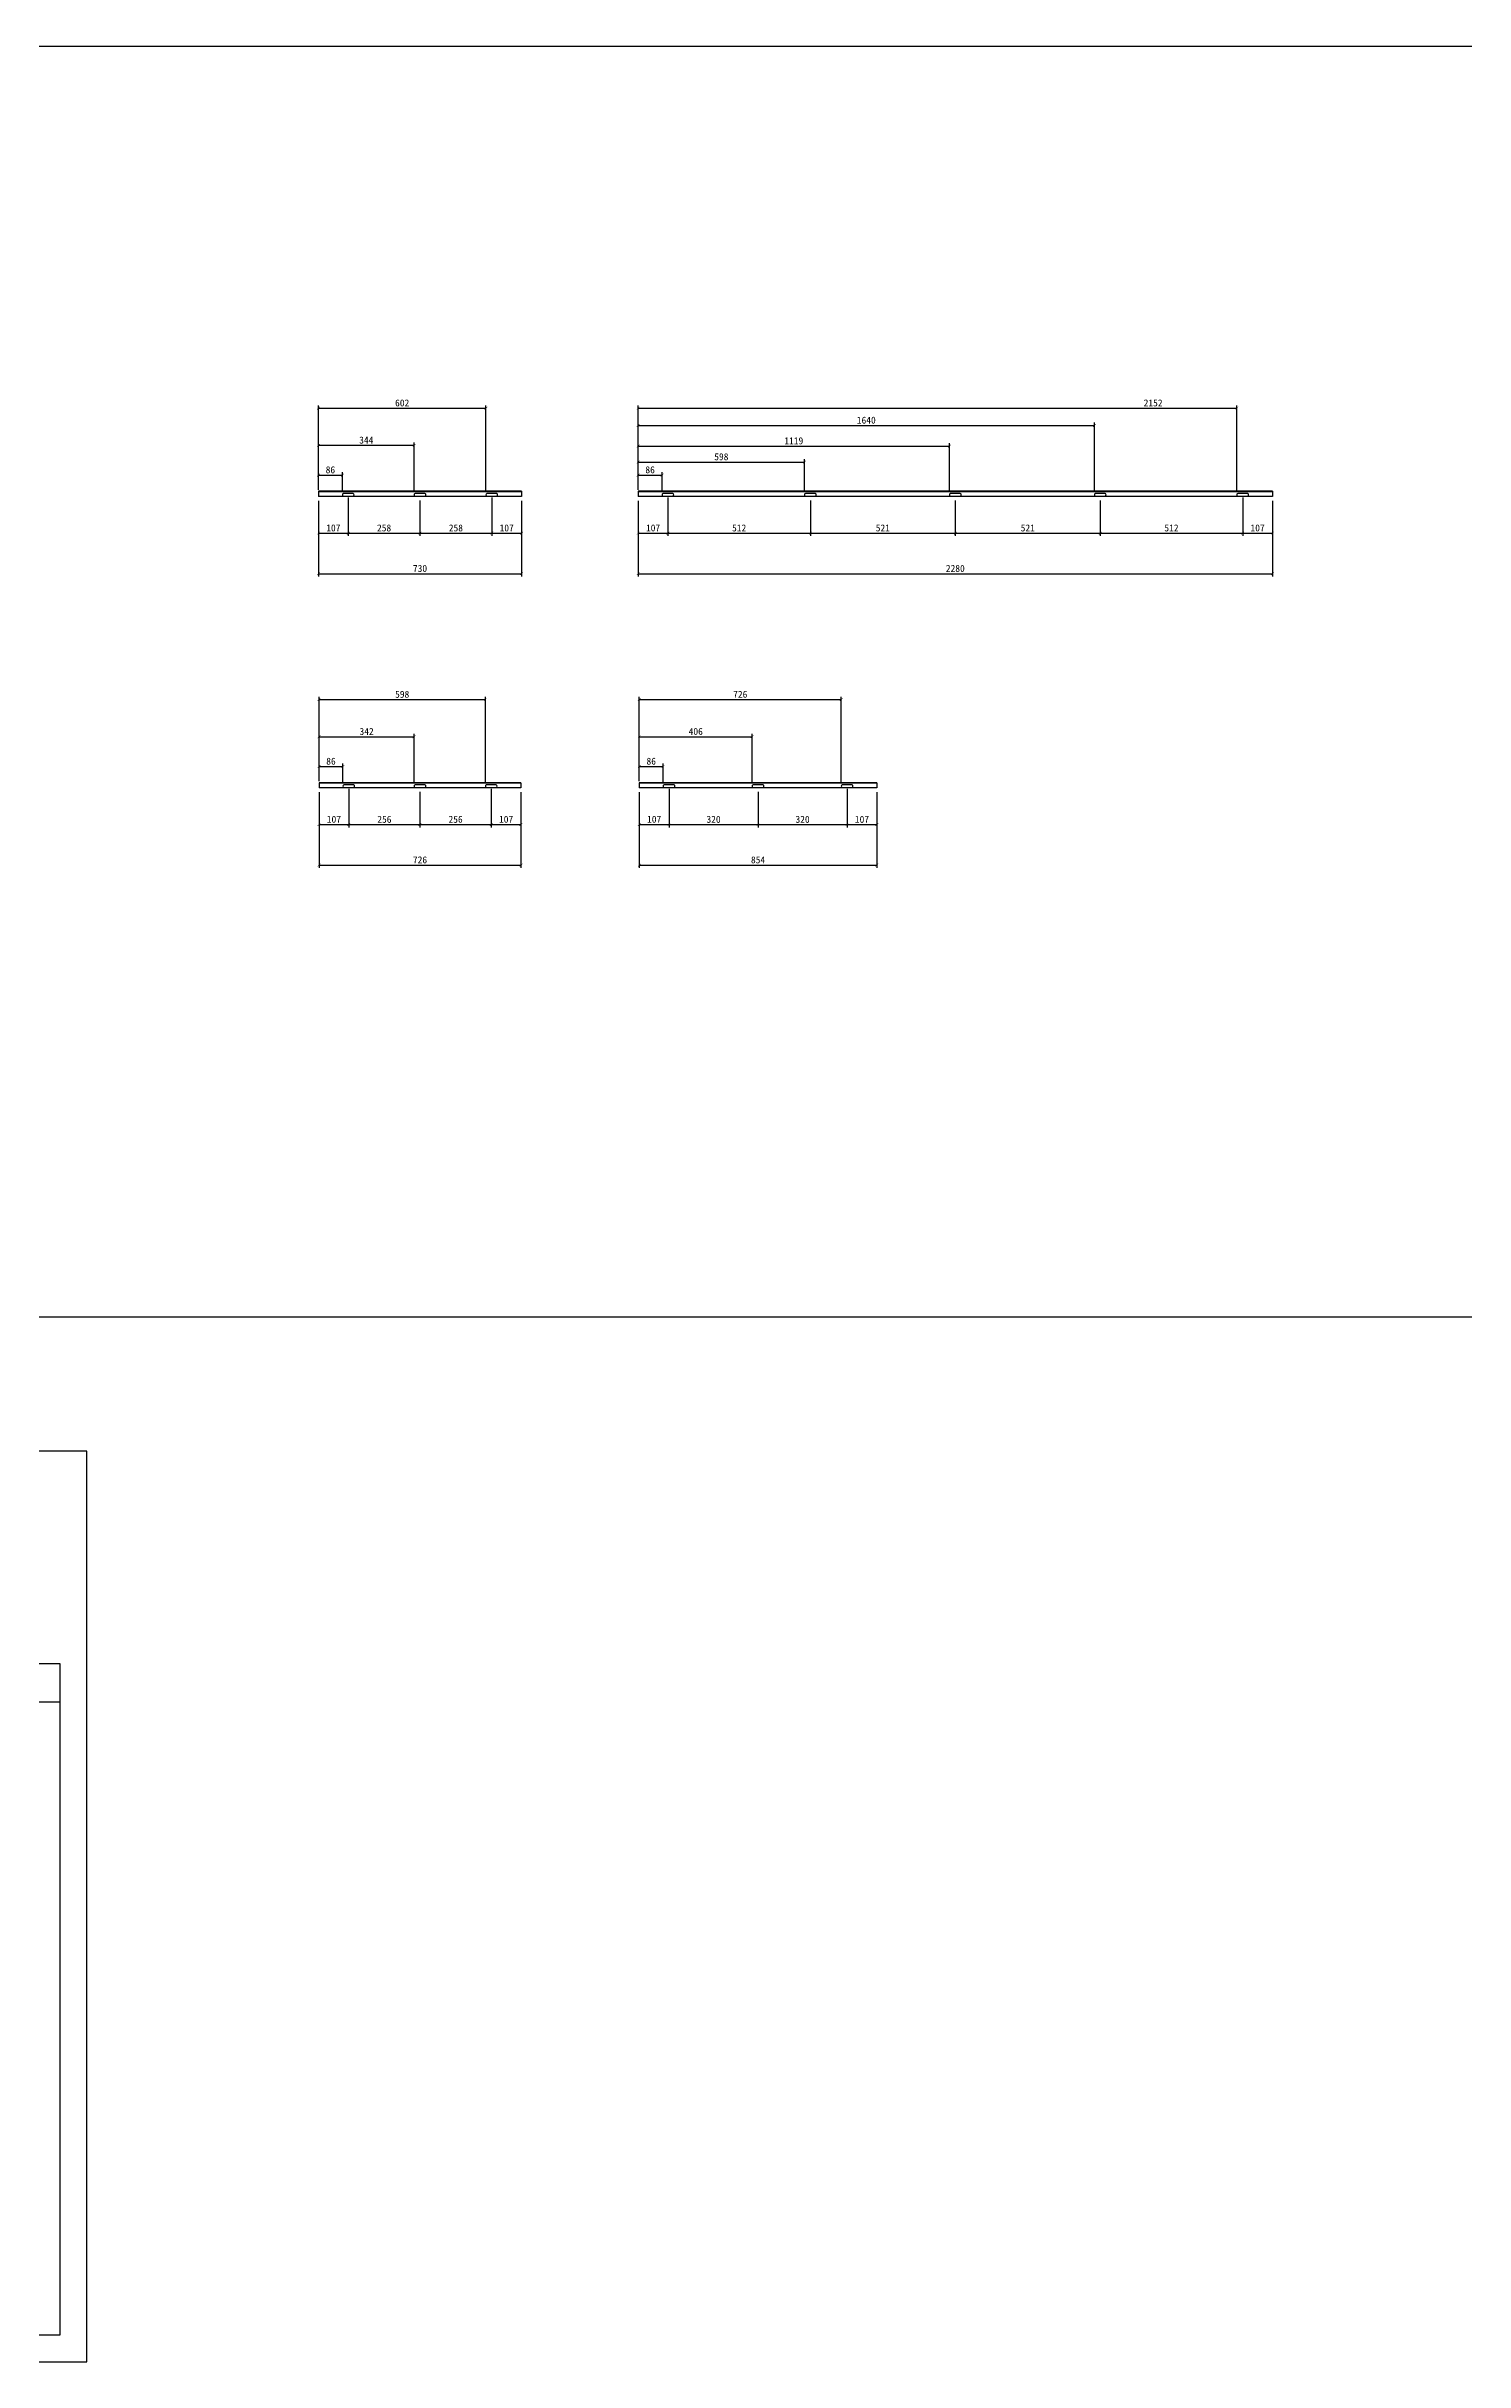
# Model space of a CAD drawing. Header units: millimetres. Extents: x -44117 to 256353, y -2095463 to 65325.
# Drawn here: x 115930 to 121029, y -982786 to -974466 of the extents above; entities that cross this region are included whole.
import ezdxf

# ---------------------------------------------------------------- set-up
doc = ezdxf.new("R2010")
doc.units = ezdxf.units.MM
doc.header["$LTSCALE"] = 10
doc.dimstyles.new('ISO-25', dxfattribs={"dimtxt": 2.5, "dimasz": 2.5, "dimexe": 1, "dimexo": 1, "dimtad": 1, "dimtxsty": 'Standard', "dimblk": 'ARCHTICK', "dimcen": 2.5, "dimadec": 0, "dimazin": 0, "dimtfac": 1, "dimtmove": 0, "dimatfit": 3, "dimfxl": 0, "dimarcsym": 0})

# ---------------------------------------------------------------- blocks, each defined once
blk = doc.blocks.new('_ArchTick')
at = {"color": 0, "linetype": 'ByBlock', "const_width": 0.15}
blk.add_lwpolyline([(-0.5, -0.5), (0.5, 0.5)], dxfattribs=at)
blk = doc.blocks.new('*D6680')
at = {"color": 0, "lineweight": -2}
for p, q in [((116908.4, -976099.1), (116908.4, -976371.2)), ((117638.4, -976099.1), (117638.4, -976371.2)), ((116908.4, -976361.2), (117638.4, -976361.2))]:
    blk.add_line(p, q, dxfattribs=at)
at = {"layer": 'Defpoints', "color": 0}
for p in [(116908.4, -976084.1), (117638.4, -976084.1), (117638.4, -976361.2)]:
    blk.add_point(p, dxfattribs=at)
at = {"color": 0, "lineweight": -2, "xscale": 10, "yscale": 10, "zscale": 10, "rotation": 180}
blk.add_blockref('_ArchTick', (116908.4, -976361.2), dxfattribs=at)
at = {"color": 0, "lineweight": -2, "xscale": 10, "yscale": 10, "zscale": 10}
blk.add_blockref('_ArchTick', (117638.4, -976361.2), dxfattribs=at)
at = {"color": 0, "insert": (117273.4, -976342.4), "char_height": 25, "attachment_point": 5}
blk.add_mtext('730', dxfattribs=at)
blk = doc.blocks.new('*D6681')
at = {"color": 0, "lineweight": -2}
for p, q in [((116908.4, -976099.1), (116908.4, -976225.6)), ((117015.4, -976087.7), (117015.4, -976225.6)), ((116908.4, -976215.6), (117015.4, -976215.6))]:
    blk.add_line(p, q, dxfattribs=at)
at = {"layer": 'Defpoints', "color": 0}
for p in [(116908.4, -976084.1), (117015.4, -976072.7), (117015.4, -976215.6)]:
    blk.add_point(p, dxfattribs=at)
at = {"color": 0, "lineweight": -2, "xscale": 10, "yscale": 10, "zscale": 10, "rotation": 180}
blk.add_blockref('_ArchTick', (116908.4, -976215.6), dxfattribs=at)
at = {"color": 0, "lineweight": -2, "xscale": 10, "yscale": 10, "zscale": 10}
blk.add_blockref('_ArchTick', (117015.4, -976215.6), dxfattribs=at)
at = {"color": 0, "insert": (116961.9, -976196.9), "char_height": 25, "attachment_point": 5}
blk.add_mtext('107', dxfattribs=at)
blk = doc.blocks.new('*D6682')
at = {"color": 0, "lineweight": -2}
for p, q in [((117531.4, -976087.7), (117531.4, -976225.6)), ((117638.4, -976099.1), (117638.4, -976225.6)), ((117531.4, -976215.6), (117638.4, -976215.6))]:
    blk.add_line(p, q, dxfattribs=at)
at = {"layer": 'Defpoints', "color": 0}
for p in [(117531.4, -976072.7), (117638.4, -976084.1), (117638.4, -976215.6)]:
    blk.add_point(p, dxfattribs=at)
at = {"color": 0, "lineweight": -2, "xscale": 10, "yscale": 10, "zscale": 10, "rotation": 180}
blk.add_blockref('_ArchTick', (117531.4, -976215.6), dxfattribs=at)
at = {"color": 0, "lineweight": -2, "xscale": 10, "yscale": 10, "zscale": 10}
blk.add_blockref('_ArchTick', (117638.4, -976215.6), dxfattribs=at)
at = {"color": 0, "insert": (117584.9, -976196.9), "char_height": 25, "attachment_point": 5}
blk.add_mtext('107', dxfattribs=at)
blk = doc.blocks.new('*D6683')
at = {"color": 0, "lineweight": -2}
for p, q in [((116908.4, -976051.5), (116908.4, -975996.7)), ((116908.4, -976006.7), (116994.4, -976006.7)), ((116994.4, -976062.7), (116994.4, -975996.7))]:
    blk.add_line(p, q, dxfattribs=at)
at = {"layer": 'Defpoints', "color": 0}
for p in [(116994.4, -976006.7), (116908.4, -976066.5), (116994.4, -976077.7)]:
    blk.add_point(p, dxfattribs=at)
at = {"color": 0, "lineweight": -2, "xscale": 10, "yscale": 10, "zscale": 10, "rotation": 180}
blk.add_blockref('_ArchTick', (116908.4, -976006.7), dxfattribs=at)
at = {"color": 0, "lineweight": -2, "xscale": 10, "yscale": 10, "zscale": 10}
blk.add_blockref('_ArchTick', (116994.4, -976006.7), dxfattribs=at)
at = {"color": 0, "insert": (116951.4, -975988), "char_height": 25, "attachment_point": 5}
blk.add_mtext('86', dxfattribs=at)
blk = doc.blocks.new('*D6684')
at = {"color": 0, "lineweight": -2}
for p, q in [((116908.4, -976059.6), (116908.4, -975756.4)), ((116908.4, -975766.4), (117510.4, -975766.4)), ((117510.4, -976062.7), (117510.4, -975756.4))]:
    blk.add_line(p, q, dxfattribs=at)
at = {"layer": 'Defpoints', "color": 0}
for p in [(117510.4, -975766.4), (116908.4, -976074.6), (117510.4, -976077.7)]:
    blk.add_point(p, dxfattribs=at)
at = {"color": 0, "lineweight": -2, "xscale": 10, "yscale": 10, "zscale": 10, "rotation": 180}
blk.add_blockref('_ArchTick', (116908.4, -975766.4), dxfattribs=at)
at = {"color": 0, "lineweight": -2, "xscale": 10, "yscale": 10, "zscale": 10}
blk.add_blockref('_ArchTick', (117510.4, -975766.4), dxfattribs=at)
at = {"color": 0, "insert": (117209.4, -975747.7), "char_height": 25, "attachment_point": 5}
blk.add_mtext('602', dxfattribs=at)
blk = doc.blocks.new('*D6685')
at = {"color": 0, "lineweight": -2}
for p, q in [((117015.4, -976097.7), (117015.4, -976225.6)), ((117273.4, -976099.1), (117273.4, -976225.6)), ((117015.4, -976215.6), (117273.4, -976215.6))]:
    blk.add_line(p, q, dxfattribs=at)
at = {"layer": 'Defpoints', "color": 0}
for p in [(117015.4, -976082.7), (117273.4, -976084.1), (117273.4, -976215.6)]:
    blk.add_point(p, dxfattribs=at)
at = {"color": 0, "lineweight": -2, "xscale": 10, "yscale": 10, "zscale": 10, "rotation": 180}
blk.add_blockref('_ArchTick', (117015.4, -976215.6), dxfattribs=at)
at = {"color": 0, "lineweight": -2, "xscale": 10, "yscale": 10, "zscale": 10}
blk.add_blockref('_ArchTick', (117273.4, -976215.6), dxfattribs=at)
at = {"color": 0, "insert": (117144.4, -976196.9), "char_height": 25, "attachment_point": 5}
blk.add_mtext('258', dxfattribs=at)
blk = doc.blocks.new('*D6686')
at = {"color": 0, "lineweight": -2}
for p, q in [((117273.4, -976097.7), (117273.4, -976225.6)), ((117531.4, -976097.7), (117531.4, -976225.6)), ((117273.4, -976215.6), (117531.4, -976215.6))]:
    blk.add_line(p, q, dxfattribs=at)
at = {"layer": 'Defpoints', "color": 0}
for p in [(117273.4, -976082.7), (117531.4, -976082.7), (117531.4, -976215.6)]:
    blk.add_point(p, dxfattribs=at)
at = {"color": 0, "lineweight": -2, "xscale": 10, "yscale": 10, "zscale": 10, "rotation": 180}
blk.add_blockref('_ArchTick', (117273.4, -976215.6), dxfattribs=at)
at = {"color": 0, "lineweight": -2, "xscale": 10, "yscale": 10, "zscale": 10}
blk.add_blockref('_ArchTick', (117531.4, -976215.6), dxfattribs=at)
at = {"color": 0, "insert": (117402.4, -976196.9), "char_height": 25, "attachment_point": 5}
blk.add_mtext('258', dxfattribs=at)
blk = doc.blocks.new('*D6687')
at = {"color": 0, "lineweight": -2}
for p, q in [((116908.4, -976051.5), (116908.4, -975889.9)), ((116908.4, -975899.9), (117252.4, -975899.9)), ((117252.4, -976062.5), (117252.4, -975889.9))]:
    blk.add_line(p, q, dxfattribs=at)
at = {"layer": 'Defpoints', "color": 0}
for p in [(117252.4, -975899.9), (116908.4, -976066.5), (117252.4, -976077.5)]:
    blk.add_point(p, dxfattribs=at)
at = {"color": 0, "lineweight": -2, "xscale": 10, "yscale": 10, "zscale": 10, "rotation": 180}
blk.add_blockref('_ArchTick', (116908.4, -975899.9), dxfattribs=at)
at = {"color": 0, "lineweight": -2, "xscale": 10, "yscale": 10, "zscale": 10}
blk.add_blockref('_ArchTick', (117252.4, -975899.9), dxfattribs=at)
at = {"color": 0, "insert": (117080.4, -975881.2), "char_height": 25, "attachment_point": 5}
blk.add_mtext('344', dxfattribs=at)
blk = doc.blocks.new('*D6688')
at = {"color": 0, "lineweight": -2}
for p, q in [((118057.6, -976099.1), (118057.6, -976371.2)), ((120337.6, -976099.1), (120337.6, -976371.2)), ((118057.6, -976361.2), (120337.6, -976361.2))]:
    blk.add_line(p, q, dxfattribs=at)
at = {"layer": 'Defpoints', "color": 0}
for p in [(118057.6, -976084.1), (120337.6, -976084.1), (120337.6, -976361.2)]:
    blk.add_point(p, dxfattribs=at)
at = {"color": 0, "lineweight": -2, "xscale": 10, "yscale": 10, "zscale": 10, "rotation": 180}
blk.add_blockref('_ArchTick', (118057.6, -976361.2), dxfattribs=at)
at = {"color": 0, "lineweight": -2, "xscale": 10, "yscale": 10, "zscale": 10}
blk.add_blockref('_ArchTick', (120337.6, -976361.2), dxfattribs=at)
at = {"color": 0, "insert": (119197.6, -976342.4), "char_height": 25, "attachment_point": 5}
blk.add_mtext('2280', dxfattribs=at)
blk = doc.blocks.new('*D6689')
at = {"color": 0, "lineweight": -2}
for p, q in [((118057.6, -976099.1), (118057.6, -976225.6)), ((118164.6, -976087.7), (118164.6, -976225.6)), ((118057.6, -976215.6), (118164.6, -976215.6))]:
    blk.add_line(p, q, dxfattribs=at)
at = {"layer": 'Defpoints', "color": 0}
for p in [(118057.6, -976084.1), (118164.6, -976072.7), (118164.6, -976215.6)]:
    blk.add_point(p, dxfattribs=at)
at = {"color": 0, "lineweight": -2, "xscale": 10, "yscale": 10, "zscale": 10, "rotation": 180}
blk.add_blockref('_ArchTick', (118057.6, -976215.6), dxfattribs=at)
at = {"color": 0, "lineweight": -2, "xscale": 10, "yscale": 10, "zscale": 10}
blk.add_blockref('_ArchTick', (118164.6, -976215.6), dxfattribs=at)
at = {"color": 0, "insert": (118111.1, -976196.9), "char_height": 25, "attachment_point": 5}
blk.add_mtext('107', dxfattribs=at)
blk = doc.blocks.new('*D6690')
at = {"color": 0, "lineweight": -2}
for p, q in [((120230.6, -976087.7), (120230.6, -976225.6)), ((120337.6, -976099.1), (120337.6, -976225.6)), ((120230.6, -976215.6), (120337.6, -976215.6))]:
    blk.add_line(p, q, dxfattribs=at)
at = {"layer": 'Defpoints', "color": 0}
for p in [(120230.6, -976072.7), (120337.6, -976084.1), (120337.6, -976215.6)]:
    blk.add_point(p, dxfattribs=at)
at = {"color": 0, "lineweight": -2, "xscale": 10, "yscale": 10, "zscale": 10, "rotation": 180}
blk.add_blockref('_ArchTick', (120230.6, -976215.6), dxfattribs=at)
at = {"color": 0, "lineweight": -2, "xscale": 10, "yscale": 10, "zscale": 10}
blk.add_blockref('_ArchTick', (120337.6, -976215.6), dxfattribs=at)
at = {"color": 0, "insert": (120284.1, -976196.9), "char_height": 25, "attachment_point": 5}
blk.add_mtext('107', dxfattribs=at)
blk = doc.blocks.new('*D6691')
at = {"color": 0, "lineweight": -2}
for p, q in [((118057.6, -976051.5), (118057.6, -975996.7)), ((118057.6, -976006.7), (118143.6, -976006.7)), ((118143.6, -976062.7), (118143.6, -975996.7))]:
    blk.add_line(p, q, dxfattribs=at)
at = {"layer": 'Defpoints', "color": 0}
for p in [(118143.6, -976006.7), (118057.6, -976066.5), (118143.6, -976077.7)]:
    blk.add_point(p, dxfattribs=at)
at = {"color": 0, "lineweight": -2, "xscale": 10, "yscale": 10, "zscale": 10, "rotation": 180}
blk.add_blockref('_ArchTick', (118057.6, -976006.7), dxfattribs=at)
at = {"color": 0, "lineweight": -2, "xscale": 10, "yscale": 10, "zscale": 10}
blk.add_blockref('_ArchTick', (118143.6, -976006.7), dxfattribs=at)
at = {"color": 0, "insert": (118100.6, -975988), "char_height": 25, "attachment_point": 5}
blk.add_mtext('86', dxfattribs=at)
blk = doc.blocks.new('*D6692')
at = {"color": 0, "lineweight": -2}
for p, q in [((118057.6, -976059.6), (118057.6, -975756.4)), ((118057.6, -975766.4), (120209.6, -975766.4)), ((120209.6, -976062.7), (120209.6, -975756.4))]:
    blk.add_line(p, q, dxfattribs=at)
at = {"layer": 'Defpoints', "color": 0}
for p in [(120209.6, -975766.4), (118057.6, -976074.6), (120209.6, -976077.7)]:
    blk.add_point(p, dxfattribs=at)
at = {"color": 0, "lineweight": -2, "xscale": 10, "yscale": 10, "zscale": 10, "rotation": 180}
blk.add_blockref('_ArchTick', (118057.6, -975766.4), dxfattribs=at)
at = {"color": 0, "lineweight": -2, "xscale": 10, "yscale": 10, "zscale": 10}
blk.add_blockref('_ArchTick', (120209.6, -975766.4), dxfattribs=at)
at = {"color": 0, "insert": (119908.6, -975747.7), "char_height": 25, "attachment_point": 5}
blk.add_mtext('2152', dxfattribs=at)
blk = doc.blocks.new('*D6693')
at = {"color": 0, "lineweight": -2}
for p, q in [((119718.6, -976097.7), (119718.6, -976225.6)), ((120230.6, -976097.7), (120230.6, -976225.6)), ((119718.6, -976215.6), (120230.6, -976215.6))]:
    blk.add_line(p, q, dxfattribs=at)
at = {"layer": 'Defpoints', "color": 0}
for p in [(119718.6, -976082.7), (120230.6, -976082.7), (120230.6, -976215.6)]:
    blk.add_point(p, dxfattribs=at)
at = {"color": 0, "lineweight": -2, "xscale": 10, "yscale": 10, "zscale": 10, "rotation": 180}
blk.add_blockref('_ArchTick', (119718.6, -976215.6), dxfattribs=at)
at = {"color": 0, "lineweight": -2, "xscale": 10, "yscale": 10, "zscale": 10}
blk.add_blockref('_ArchTick', (120230.6, -976215.6), dxfattribs=at)
at = {"color": 0, "insert": (119974.6, -976196.9), "char_height": 25, "attachment_point": 5}
blk.add_mtext('512', dxfattribs=at)
blk = doc.blocks.new('*D6694')
at = {"color": 0, "lineweight": -2}
for p, q in [((118057.6, -976051.5), (118057.6, -975818.3)), ((118057.6, -975828.3), (119697.6, -975828.3)), ((119697.6, -976062.5), (119697.6, -975818.3))]:
    blk.add_line(p, q, dxfattribs=at)
at = {"layer": 'Defpoints', "color": 0}
for p in [(119697.6, -975828.3), (118057.6, -976066.5), (119697.6, -976077.5)]:
    blk.add_point(p, dxfattribs=at)
at = {"color": 0, "lineweight": -2, "xscale": 10, "yscale": 10, "zscale": 10, "rotation": 180}
blk.add_blockref('_ArchTick', (118057.6, -975828.3), dxfattribs=at)
at = {"color": 0, "lineweight": -2, "xscale": 10, "yscale": 10, "zscale": 10}
blk.add_blockref('_ArchTick', (119697.6, -975828.3), dxfattribs=at)
at = {"color": 0, "insert": (118877.6, -975809.6), "char_height": 25, "attachment_point": 5}
blk.add_mtext('1640', dxfattribs=at)
blk = doc.blocks.new('*D6695')
at = {"color": 0, "lineweight": -2}
for p, q in [((118164.6, -976097.7), (118164.6, -976225.6)), ((118676.6, -976097.7), (118676.6, -976225.6)), ((118164.6, -976215.6), (118676.6, -976215.6))]:
    blk.add_line(p, q, dxfattribs=at)
at = {"layer": 'Defpoints', "color": 0}
for p in [(118164.6, -976082.7), (118676.6, -976082.7), (118676.6, -976215.6)]:
    blk.add_point(p, dxfattribs=at)
at = {"color": 0, "lineweight": -2, "xscale": 10, "yscale": 10, "zscale": 10, "rotation": 180}
blk.add_blockref('_ArchTick', (118164.6, -976215.6), dxfattribs=at)
at = {"color": 0, "lineweight": -2, "xscale": 10, "yscale": 10, "zscale": 10}
blk.add_blockref('_ArchTick', (118676.6, -976215.6), dxfattribs=at)
at = {"color": 0, "insert": (118420.6, -976196.9), "char_height": 25, "attachment_point": 5}
blk.add_mtext('512', dxfattribs=at)
blk = doc.blocks.new('*D6696')
at = {"color": 0, "lineweight": -2}
for p, q in [((118676.6, -976097.7), (118676.6, -976225.6)), ((119197.6, -976097.7), (119197.6, -976225.6)), ((118676.6, -976215.6), (119197.6, -976215.6))]:
    blk.add_line(p, q, dxfattribs=at)
at = {"layer": 'Defpoints', "color": 0}
for p in [(118676.6, -976082.7), (119197.6, -976082.7), (119197.6, -976215.6)]:
    blk.add_point(p, dxfattribs=at)
at = {"color": 0, "lineweight": -2, "xscale": 10, "yscale": 10, "zscale": 10, "rotation": 180}
blk.add_blockref('_ArchTick', (118676.6, -976215.6), dxfattribs=at)
at = {"color": 0, "lineweight": -2, "xscale": 10, "yscale": 10, "zscale": 10}
blk.add_blockref('_ArchTick', (119197.6, -976215.6), dxfattribs=at)
at = {"color": 0, "insert": (118937.1, -976196.9), "char_height": 25, "attachment_point": 5}
blk.add_mtext('521', dxfattribs=at)
blk = doc.blocks.new('*D6697')
at = {"color": 0, "lineweight": -2}
for p, q in [((119197.6, -976097.7), (119197.6, -976225.6)), ((119718.6, -976097.7), (119718.6, -976225.6)), ((119197.6, -976215.6), (119718.6, -976215.6))]:
    blk.add_line(p, q, dxfattribs=at)
at = {"layer": 'Defpoints', "color": 0}
for p in [(119197.6, -976082.7), (119718.6, -976082.7), (119718.6, -976215.6)]:
    blk.add_point(p, dxfattribs=at)
at = {"color": 0, "lineweight": -2, "xscale": 10, "yscale": 10, "zscale": 10, "rotation": 180}
blk.add_blockref('_ArchTick', (119197.6, -976215.6), dxfattribs=at)
at = {"color": 0, "lineweight": -2, "xscale": 10, "yscale": 10, "zscale": 10}
blk.add_blockref('_ArchTick', (119718.6, -976215.6), dxfattribs=at)
at = {"color": 0, "insert": (119458.1, -976196.9), "char_height": 25, "attachment_point": 5}
blk.add_mtext('521', dxfattribs=at)
blk = doc.blocks.new('*D6698')
at = {"color": 0, "lineweight": -2}
for p, q in [((118057.6, -976059.6), (118057.6, -975949.9)), ((118655.6, -976062.7), (118655.6, -975949.9)), ((118057.6, -975959.9), (118655.6, -975959.9))]:
    blk.add_line(p, q, dxfattribs=at)
at = {"layer": 'Defpoints', "color": 0}
for p in [(118655.6, -975959.9), (118057.6, -976074.6), (118655.6, -976077.7)]:
    blk.add_point(p, dxfattribs=at)
at = {"color": 0, "lineweight": -2, "xscale": 10, "yscale": 10, "zscale": 10, "rotation": 180}
blk.add_blockref('_ArchTick', (118057.6, -975959.9), dxfattribs=at)
at = {"color": 0, "lineweight": -2, "xscale": 10, "yscale": 10, "zscale": 10}
blk.add_blockref('_ArchTick', (118655.6, -975959.9), dxfattribs=at)
at = {"color": 0, "insert": (118356.6, -975941.1), "char_height": 25, "attachment_point": 5}
blk.add_mtext('598', dxfattribs=at)
blk = doc.blocks.new('*D6699')
at = {"color": 0, "lineweight": -2}
for p, q in [((118057.6, -976059.6), (118057.6, -975892.4)), ((118057.6, -975902.4), (119176.6, -975902.4)), ((119176.6, -976062.7), (119176.6, -975892.4))]:
    blk.add_line(p, q, dxfattribs=at)
at = {"layer": 'Defpoints', "color": 0}
for p in [(119176.6, -975902.4), (118057.6, -976074.6), (119176.6, -976077.7)]:
    blk.add_point(p, dxfattribs=at)
at = {"color": 0, "lineweight": -2, "xscale": 10, "yscale": 10, "zscale": 10, "rotation": 180}
blk.add_blockref('_ArchTick', (118057.6, -975902.4), dxfattribs=at)
at = {"color": 0, "lineweight": -2, "xscale": 10, "yscale": 10, "zscale": 10}
blk.add_blockref('_ArchTick', (119176.6, -975902.4), dxfattribs=at)
at = {"color": 0, "insert": (118617.1, -975883.7), "char_height": 25, "attachment_point": 5}
blk.add_mtext('1119', dxfattribs=at)
blk = doc.blocks.new('*D6726')
at = {"color": 0, "lineweight": -2}
for p, q in [((116910.4, -977146.1), (116910.4, -977418.2)), ((117636.4, -977146.1), (117636.4, -977418.2)), ((116910.4, -977408.2), (117636.4, -977408.2))]:
    blk.add_line(p, q, dxfattribs=at)
at = {"layer": 'Defpoints', "color": 0}
for p in [(116910.4, -977131.1), (117636.4, -977131.1), (117636.4, -977408.2)]:
    blk.add_point(p, dxfattribs=at)
at = {"color": 0, "lineweight": -2, "xscale": 10, "yscale": 10, "zscale": 10, "rotation": 180}
blk.add_blockref('_ArchTick', (116910.4, -977408.2), dxfattribs=at)
at = {"color": 0, "lineweight": -2, "xscale": 10, "yscale": 10, "zscale": 10}
blk.add_blockref('_ArchTick', (117636.4, -977408.2), dxfattribs=at)
at = {"color": 0, "insert": (117273.4, -977389.5), "char_height": 25, "attachment_point": 5}
blk.add_mtext('726', dxfattribs=at)
blk = doc.blocks.new('*D6727')
at = {"color": 0, "lineweight": -2}
for p, q in [((116910.4, -977146.1), (116910.4, -977272.7)), ((117017.4, -977134.7), (117017.4, -977272.7)), ((116910.4, -977262.7), (117017.4, -977262.7))]:
    blk.add_line(p, q, dxfattribs=at)
at = {"layer": 'Defpoints', "color": 0}
for p in [(117017.4, -977119.7), (116910.4, -977131.1), (117017.4, -977262.7)]:
    blk.add_point(p, dxfattribs=at)
at = {"color": 0, "lineweight": -2, "xscale": 10, "yscale": 10, "zscale": 10, "rotation": 180}
blk.add_blockref('_ArchTick', (116910.4, -977262.7), dxfattribs=at)
at = {"color": 0, "lineweight": -2, "xscale": 10, "yscale": 10, "zscale": 10}
blk.add_blockref('_ArchTick', (117017.4, -977262.7), dxfattribs=at)
at = {"color": 0, "insert": (116963.9, -977243.9), "char_height": 25, "attachment_point": 5}
blk.add_mtext('107', dxfattribs=at)
blk = doc.blocks.new('*D6728')
at = {"color": 0, "lineweight": -2}
for p, q in [((117529.4, -977134.7), (117529.4, -977272.7)), ((117636.4, -977146.1), (117636.4, -977272.7)), ((117529.4, -977262.7), (117636.4, -977262.7))]:
    blk.add_line(p, q, dxfattribs=at)
at = {"layer": 'Defpoints', "color": 0}
for p in [(117529.4, -977119.7), (117636.4, -977131.1), (117636.4, -977262.7)]:
    blk.add_point(p, dxfattribs=at)
at = {"color": 0, "lineweight": -2, "xscale": 10, "yscale": 10, "zscale": 10, "rotation": 180}
blk.add_blockref('_ArchTick', (117529.4, -977262.7), dxfattribs=at)
at = {"color": 0, "lineweight": -2, "xscale": 10, "yscale": 10, "zscale": 10}
blk.add_blockref('_ArchTick', (117636.4, -977262.7), dxfattribs=at)
at = {"color": 0, "insert": (117582.9, -977243.9), "char_height": 25, "attachment_point": 5}
blk.add_mtext('107', dxfattribs=at)
blk = doc.blocks.new('*D6729')
at = {"color": 0, "lineweight": -2}
for p, q in [((116910.4, -977098.5), (116910.4, -977043.7)), ((116910.4, -977053.7), (116996.4, -977053.7)), ((116996.4, -977109.7), (116996.4, -977043.7))]:
    blk.add_line(p, q, dxfattribs=at)
at = {"layer": 'Defpoints', "color": 0}
for p in [(116910.4, -977113.5), (116996.4, -977053.7), (116996.4, -977124.7)]:
    blk.add_point(p, dxfattribs=at)
at = {"color": 0, "lineweight": -2, "xscale": 10, "yscale": 10, "zscale": 10, "rotation": 180}
blk.add_blockref('_ArchTick', (116910.4, -977053.7), dxfattribs=at)
at = {"color": 0, "lineweight": -2, "xscale": 10, "yscale": 10, "zscale": 10}
blk.add_blockref('_ArchTick', (116996.4, -977053.7), dxfattribs=at)
at = {"color": 0, "insert": (116953.4, -977035), "char_height": 25, "attachment_point": 5}
blk.add_mtext('86', dxfattribs=at)
blk = doc.blocks.new('*D6730')
at = {"color": 0, "lineweight": -2}
for p, q in [((116910.4, -977106.6), (116910.4, -976803.5)), ((116910.4, -976813.5), (117508.4, -976813.5)), ((117508.4, -977109.7), (117508.4, -976803.5))]:
    blk.add_line(p, q, dxfattribs=at)
at = {"layer": 'Defpoints', "color": 0}
for p in [(117508.4, -976813.5), (116910.4, -977121.6), (117508.4, -977124.7)]:
    blk.add_point(p, dxfattribs=at)
at = {"color": 0, "lineweight": -2, "xscale": 10, "yscale": 10, "zscale": 10, "rotation": 180}
blk.add_blockref('_ArchTick', (116910.4, -976813.5), dxfattribs=at)
at = {"color": 0, "lineweight": -2, "xscale": 10, "yscale": 10, "zscale": 10}
blk.add_blockref('_ArchTick', (117508.4, -976813.5), dxfattribs=at)
at = {"color": 0, "insert": (117209.4, -976794.7), "char_height": 25, "attachment_point": 5}
blk.add_mtext('598', dxfattribs=at)
blk = doc.blocks.new('*D6731')
at = {"color": 0, "lineweight": -2}
for p, q in [((117017.4, -977144.7), (117017.4, -977272.7)), ((117273.4, -977146.1), (117273.4, -977272.7)), ((117017.4, -977262.7), (117273.4, -977262.7))]:
    blk.add_line(p, q, dxfattribs=at)
at = {"layer": 'Defpoints', "color": 0}
for p in [(117017.4, -977129.7), (117273.4, -977131.1), (117273.4, -977262.7)]:
    blk.add_point(p, dxfattribs=at)
at = {"color": 0, "lineweight": -2, "xscale": 10, "yscale": 10, "zscale": 10, "rotation": 180}
blk.add_blockref('_ArchTick', (117017.4, -977262.7), dxfattribs=at)
at = {"color": 0, "lineweight": -2, "xscale": 10, "yscale": 10, "zscale": 10}
blk.add_blockref('_ArchTick', (117273.4, -977262.7), dxfattribs=at)
at = {"color": 0, "insert": (117145.4, -977243.9), "char_height": 25, "attachment_point": 5}
blk.add_mtext('256', dxfattribs=at)
blk = doc.blocks.new('*D6732')
at = {"color": 0, "lineweight": -2}
for p, q in [((117273.4, -977144.7), (117273.4, -977272.7)), ((117529.4, -977144.7), (117529.4, -977272.7)), ((117273.4, -977262.7), (117529.4, -977262.7))]:
    blk.add_line(p, q, dxfattribs=at)
at = {"layer": 'Defpoints', "color": 0}
for p in [(117273.4, -977129.7), (117529.4, -977129.7), (117529.4, -977262.7)]:
    blk.add_point(p, dxfattribs=at)
at = {"color": 0, "lineweight": -2, "xscale": 10, "yscale": 10, "zscale": 10, "rotation": 180}
blk.add_blockref('_ArchTick', (117273.4, -977262.7), dxfattribs=at)
at = {"color": 0, "lineweight": -2, "xscale": 10, "yscale": 10, "zscale": 10}
blk.add_blockref('_ArchTick', (117529.4, -977262.7), dxfattribs=at)
at = {"color": 0, "insert": (117401.4, -977243.9), "char_height": 25, "attachment_point": 5}
blk.add_mtext('256', dxfattribs=at)
blk = doc.blocks.new('*D6733')
at = {"color": 0, "lineweight": -2}
for p, q in [((116910.4, -977098.5), (116910.4, -976936.9)), ((116910.4, -976946.9), (117252.4, -976946.9)), ((117252.4, -977109.5), (117252.4, -976936.9))]:
    blk.add_line(p, q, dxfattribs=at)
at = {"layer": 'Defpoints', "color": 0}
for p in [(117252.4, -976946.9), (116910.4, -977113.5), (117252.4, -977124.5)]:
    blk.add_point(p, dxfattribs=at)
at = {"color": 0, "lineweight": -2, "xscale": 10, "yscale": 10, "zscale": 10, "rotation": 180}
blk.add_blockref('_ArchTick', (116910.4, -976946.9), dxfattribs=at)
at = {"color": 0, "lineweight": -2, "xscale": 10, "yscale": 10, "zscale": 10}
blk.add_blockref('_ArchTick', (117252.4, -976946.9), dxfattribs=at)
at = {"color": 0, "insert": (117081.4, -976928.2), "char_height": 25, "attachment_point": 5}
blk.add_mtext('342', dxfattribs=at)
blk = doc.blocks.new('*D6734')
at = {"color": 0, "lineweight": -2}
for p, q in [((118061.6, -977146.1), (118061.6, -977418.2)), ((118915.6, -977146.1), (118915.6, -977418.2)), ((118061.6, -977408.2), (118915.6, -977408.2))]:
    blk.add_line(p, q, dxfattribs=at)
at = {"layer": 'Defpoints', "color": 0}
for p in [(118061.6, -977131.1), (118915.6, -977131.1), (118915.6, -977408.2)]:
    blk.add_point(p, dxfattribs=at)
at = {"color": 0, "lineweight": -2, "xscale": 10, "yscale": 10, "zscale": 10, "rotation": 180}
blk.add_blockref('_ArchTick', (118061.6, -977408.2), dxfattribs=at)
at = {"color": 0, "lineweight": -2, "xscale": 10, "yscale": 10, "zscale": 10}
blk.add_blockref('_ArchTick', (118915.6, -977408.2), dxfattribs=at)
at = {"color": 0, "insert": (118488.6, -977389.5), "char_height": 25, "attachment_point": 5}
blk.add_mtext('854', dxfattribs=at)
blk = doc.blocks.new('*D6735')
at = {"color": 0, "lineweight": -2}
for p, q in [((118061.6, -977146.1), (118061.6, -977272.7)), ((118168.6, -977134.7), (118168.6, -977272.7)), ((118061.6, -977262.7), (118168.6, -977262.7))]:
    blk.add_line(p, q, dxfattribs=at)
at = {"layer": 'Defpoints', "color": 0}
for p in [(118168.6, -977119.7), (118061.6, -977131.1), (118168.6, -977262.7)]:
    blk.add_point(p, dxfattribs=at)
at = {"color": 0, "lineweight": -2, "xscale": 10, "yscale": 10, "zscale": 10, "rotation": 180}
blk.add_blockref('_ArchTick', (118061.6, -977262.7), dxfattribs=at)
at = {"color": 0, "lineweight": -2, "xscale": 10, "yscale": 10, "zscale": 10}
blk.add_blockref('_ArchTick', (118168.6, -977262.7), dxfattribs=at)
at = {"color": 0, "insert": (118115.1, -977243.9), "char_height": 25, "attachment_point": 5}
blk.add_mtext('107', dxfattribs=at)
blk = doc.blocks.new('*D6736')
at = {"color": 0, "lineweight": -2}
for p, q in [((118808.6, -977134.7), (118808.6, -977272.7)), ((118915.6, -977146.1), (118915.6, -977272.7)), ((118808.6, -977262.7), (118915.6, -977262.7))]:
    blk.add_line(p, q, dxfattribs=at)
at = {"layer": 'Defpoints', "color": 0}
for p in [(118808.6, -977119.7), (118915.6, -977131.1), (118915.6, -977262.7)]:
    blk.add_point(p, dxfattribs=at)
at = {"color": 0, "lineweight": -2, "xscale": 10, "yscale": 10, "zscale": 10, "rotation": 180}
blk.add_blockref('_ArchTick', (118808.6, -977262.7), dxfattribs=at)
at = {"color": 0, "lineweight": -2, "xscale": 10, "yscale": 10, "zscale": 10}
blk.add_blockref('_ArchTick', (118915.6, -977262.7), dxfattribs=at)
at = {"color": 0, "insert": (118862.1, -977243.9), "char_height": 25, "attachment_point": 5}
blk.add_mtext('107', dxfattribs=at)
blk = doc.blocks.new('*D6737')
at = {"color": 0, "lineweight": -2}
for p, q in [((118061.6, -977098.5), (118061.6, -977043.7)), ((118061.6, -977053.7), (118147.6, -977053.7)), ((118147.6, -977109.7), (118147.6, -977043.7))]:
    blk.add_line(p, q, dxfattribs=at)
at = {"layer": 'Defpoints', "color": 0}
for p in [(118061.6, -977113.5), (118147.6, -977053.7), (118147.6, -977124.7)]:
    blk.add_point(p, dxfattribs=at)
at = {"color": 0, "lineweight": -2, "xscale": 10, "yscale": 10, "zscale": 10, "rotation": 180}
blk.add_blockref('_ArchTick', (118061.6, -977053.7), dxfattribs=at)
at = {"color": 0, "lineweight": -2, "xscale": 10, "yscale": 10, "zscale": 10}
blk.add_blockref('_ArchTick', (118147.6, -977053.7), dxfattribs=at)
at = {"color": 0, "insert": (118104.6, -977035), "char_height": 25, "attachment_point": 5}
blk.add_mtext('86', dxfattribs=at)
blk = doc.blocks.new('*D6738')
at = {"color": 0, "lineweight": -2}
for p, q in [((118061.6, -977106.6), (118061.6, -976803.5)), ((118061.6, -976813.5), (118787.6, -976813.5)), ((118787.6, -977109.7), (118787.6, -976803.5))]:
    blk.add_line(p, q, dxfattribs=at)
at = {"layer": 'Defpoints', "color": 0}
for p in [(118787.6, -976813.5), (118061.6, -977121.6), (118787.6, -977124.7)]:
    blk.add_point(p, dxfattribs=at)
at = {"color": 0, "lineweight": -2, "xscale": 10, "yscale": 10, "zscale": 10, "rotation": 180}
blk.add_blockref('_ArchTick', (118061.6, -976813.5), dxfattribs=at)
at = {"color": 0, "lineweight": -2, "xscale": 10, "yscale": 10, "zscale": 10}
blk.add_blockref('_ArchTick', (118787.6, -976813.5), dxfattribs=at)
at = {"color": 0, "insert": (118424.6, -976794.7), "char_height": 25, "attachment_point": 5}
blk.add_mtext('726', dxfattribs=at)
blk = doc.blocks.new('*D6739')
at = {"color": 0, "lineweight": -2}
for p, q in [((118168.6, -977144.7), (118168.6, -977272.7)), ((118488.6, -977146.1), (118488.6, -977272.7)), ((118168.6, -977262.7), (118488.6, -977262.7))]:
    blk.add_line(p, q, dxfattribs=at)
at = {"layer": 'Defpoints', "color": 0}
for p in [(118168.6, -977129.7), (118488.6, -977131.1), (118488.6, -977262.7)]:
    blk.add_point(p, dxfattribs=at)
at = {"color": 0, "lineweight": -2, "xscale": 10, "yscale": 10, "zscale": 10, "rotation": 180}
blk.add_blockref('_ArchTick', (118168.6, -977262.7), dxfattribs=at)
at = {"color": 0, "lineweight": -2, "xscale": 10, "yscale": 10, "zscale": 10}
blk.add_blockref('_ArchTick', (118488.6, -977262.7), dxfattribs=at)
at = {"color": 0, "insert": (118328.6, -977243.9), "char_height": 25, "attachment_point": 5}
blk.add_mtext('320', dxfattribs=at)
blk = doc.blocks.new('*D6740')
at = {"color": 0, "lineweight": -2}
for p, q in [((118488.6, -977144.7), (118488.6, -977272.7)), ((118808.6, -977144.7), (118808.6, -977272.7)), ((118488.6, -977262.7), (118808.6, -977262.7))]:
    blk.add_line(p, q, dxfattribs=at)
at = {"layer": 'Defpoints', "color": 0}
for p in [(118488.6, -977129.7), (118808.6, -977129.7), (118808.6, -977262.7)]:
    blk.add_point(p, dxfattribs=at)
at = {"color": 0, "lineweight": -2, "xscale": 10, "yscale": 10, "zscale": 10, "rotation": 180}
blk.add_blockref('_ArchTick', (118488.6, -977262.7), dxfattribs=at)
at = {"color": 0, "lineweight": -2, "xscale": 10, "yscale": 10, "zscale": 10}
blk.add_blockref('_ArchTick', (118808.6, -977262.7), dxfattribs=at)
at = {"color": 0, "insert": (118648.6, -977243.9), "char_height": 25, "attachment_point": 5}
blk.add_mtext('320', dxfattribs=at)
blk = doc.blocks.new('*D6741')
at = {"color": 0, "lineweight": -2}
for p, q in [((118061.6, -977098.5), (118061.6, -976936.9)), ((118061.6, -976946.9), (118467.6, -976946.9)), ((118467.6, -977109.5), (118467.6, -976936.9))]:
    blk.add_line(p, q, dxfattribs=at)
at = {"layer": 'Defpoints', "color": 0}
for p in [(118467.6, -976946.9), (118061.6, -977113.5), (118467.6, -977124.5)]:
    blk.add_point(p, dxfattribs=at)
at = {"color": 0, "lineweight": -2, "xscale": 10, "yscale": 10, "zscale": 10, "rotation": 180}
blk.add_blockref('_ArchTick', (118061.6, -976946.9), dxfattribs=at)
at = {"color": 0, "lineweight": -2, "xscale": 10, "yscale": 10, "zscale": 10}
blk.add_blockref('_ArchTick', (118467.6, -976946.9), dxfattribs=at)
at = {"color": 0, "insert": (118264.6, -976928.2), "char_height": 25, "attachment_point": 5}
blk.add_mtext('406', dxfattribs=at)

msp = doc.modelspace()

# ---------------------------------------------------------------- linework, layer by layer
at = {"color": 1}
for p, q in [((104302.82932, -974466.17739), (196571.97618, -974466.17739)), ((104302.82932, -974466.17739), (196571.97618, -974466.17739)), ((104302.82932, -974466.17739), (196571.97618, -974466.17739)), ((104302.82932, -974466.17739), (196571.97618, -974466.17739)), ((104302.82932, -974466.17739), (196571.97618, -974466.17739)), ((104302.82932, -974466.17739), (196571.97618, -974466.17739)), ((104302.82932, -974466.17739), (196571.97618, -974466.17739)), ((104302.82932, -974466.17739), (196571.97618, -974466.17739)), ((104302.82932, -974466.17739), (196571.97618, -974466.17739)), ((104302.82932, -974466.17739), (196571.97618, -974466.17739)), ((106514.67745, -974466.17739), (198783.82431, -974466.17739)), ((106514.67745, -974466.17739), (198783.82431, -974466.17739)), ((106514.67745, -974466.17739), (198783.82431, -974466.17739)), ((106514.67745, -974466.17739), (198783.82431, -974466.17739)), ((106514.67745, -974466.17739), (198783.82431, -974466.17739)), ((106514.67745, -974466.17739), (198783.82431, -974466.17739)), ((106514.67745, -974466.17739), (198783.82431, -974466.17739)), ((106514.67745, -974466.17739), (198783.82431, -974466.17739)), ((106514.67745, -974466.17739), (198783.82431, -974466.17739)), ((106514.67745, -974466.17739), (198783.82431, -974466.17739)), ((104302.82932, -979031.68508), (196571.97618, -979031.68508)), ((104302.82932, -979031.68508), (196571.97618, -979031.68508)), ((104302.82932, -979031.68508), (196571.97618, -979031.68508)), ((104302.82932, -979031.68508), (196571.97618, -979031.68508)), ((104302.82932, -979031.68508), (196571.97618, -979031.68508)), ((104302.82932, -979031.68508), (196571.97618, -979031.68508)), ((104302.82932, -979031.68508), (196571.97618, -979031.68508)), ((104302.82932, -979031.68508), (196571.97618, -979031.68508)), ((104302.82932, -979031.68508), (196571.97618, -979031.68508)), ((104302.82932, -979031.68508), (196571.97618, -979031.68508)), ((106514.67745, -979031.68508), (198783.82431, -979031.68508)), ((106514.67745, -979031.68508), (198783.82431, -979031.68508)), ((106514.67745, -979031.68508), (198783.82431, -979031.68508)), ((106514.67745, -979031.68508), (198783.82431, -979031.68508)), ((106514.67745, -979031.68508), (198783.82431, -979031.68508)), ((106514.67745, -979031.68508), (198783.82431, -979031.68508)), ((106514.67745, -979031.68508), (198783.82431, -979031.68508)), ((106514.67745, -979031.68508), (198783.82431, -979031.68508)), ((106514.67745, -979031.68508), (198783.82431, -979031.68508)), ((106514.67745, -979031.68508), (198783.82431, -979031.68508))]:
    msp.add_line(p, q, dxfattribs=at)
at = {"linetype": 'Continuous'}
for p, q in [((117638.42736, -976065.06024), (116908.42257, -976065.06024)), ((117638.42736, -976066.46024), (116908.42257, -976066.46024)), ((117638.42736, -976084.06024), (116908.42257, -976084.06024)), ((120337.59597, -976065.06024), (118057.59118, -976065.06024)), ((120337.59597, -976066.46024), (118057.59118, -976066.46024)), ((120337.59597, -976084.06024), (118057.59118, -976084.06024)), ((117636.42736, -977112.08029), (116910.42257, -977112.08029)), ((117636.42736, -977113.48029), (116910.42257, -977113.48029)), ((118915.57763, -977112.08029), (118061.57284, -977112.08029)), ((118915.57763, -977113.48029), (118061.57284, -977113.48029)), ((117636.42736, -977131.08029), (116910.42257, -977131.08029)), ((118915.57763, -977131.08029), (118061.57284, -977131.08029))]:
    msp.add_line(p, q, dxfattribs=at)
for p, q in [((116908.42257, -976065.06024), (116908.42257, -976084.06024)), ((117638.42736, -976065.06024), (117638.42736, -976084.06024)), ((118057.59118, -976065.06024), (118057.59118, -976084.06024)), ((120337.59597, -976065.06024), (120337.59597, -976084.06024)), ((116910.42257, -977112.08029), (116910.42257, -977131.08029)), ((117636.42736, -977112.08029), (117636.42736, -977131.08029)), ((118061.57284, -977112.08029), (118061.57284, -977131.08029)), ((118915.57763, -977112.08029), (118915.57763, -977131.08029)), ((115979.83604, -980278.48325), (113859.36154, -980278.48325)), ((115979.83604, -980416.1764), (113859.36154, -980416.1764))]:
    msp.add_line(p, q)
at = {"color": 2, "linetype": 'Continuous'}
for points in [[(116994.42276, -976077.66024), (116994.42276, -976077.66024, 0.4142135624), (116999.42276, -976082.66024), (117031.42276, -976082.66024, 0.4142135624), (117036.42276, -976077.66024), (117036.42276, -976077.66024, 0.4142135624), (117031.42276, -976072.66024), (116999.42276, -976072.66024, 0.4142135624)], [(117252.42496, -976077.66024), (117252.42496, -976077.66024, 0.4142135624), (117257.42496, -976082.66024), (117289.42496, -976082.66024, 0.4142135624), (117294.42496, -976077.66024), (117294.42496, -976077.66024, 0.4142135624), (117289.42496, -976072.66024), (117257.42496, -976072.66024, 0.4142135624)], [(117510.42276, -976077.66024), (117510.42276, -976077.66024, 0.4142135624), (117515.42276, -976082.66024), (117547.42276, -976082.66024, 0.4142135624), (117552.42276, -976077.66024), (117552.42276, -976077.66024, 0.4142135624), (117547.42276, -976072.66024), (117515.42276, -976072.66024, 0.4142135624)], [(118143.59138, -976077.66024), (118143.59138, -976077.66024, 0.4142135624), (118148.59138, -976082.66024), (118180.59138, -976082.66024, 0.4142135624), (118185.59138, -976077.66024), (118185.59138, -976077.66024, 0.4142135624), (118180.59138, -976072.66024), (118148.59138, -976072.66024, 0.4142135624)], [(118655.59138, -976077.66024), (118655.59138, -976077.66024, 0.4142135624), (118660.59138, -976082.66024), (118692.59138, -976082.66024, 0.4142135624), (118697.59138, -976077.66024), (118697.59138, -976077.66024, 0.4142135624), (118692.59138, -976072.66024), (118660.59138, -976072.66024, 0.4142135624)], [(119176.59357, -976077.66024), (119176.59357, -976077.66024, 0.4142135624), (119181.59357, -976082.66024), (119213.59357, -976082.66024, 0.4142135624), (119218.59357, -976077.66024), (119218.59357, -976077.66024, 0.4142135624), (119213.59357, -976072.66024), (119181.59357, -976072.66024, 0.4142135624)], [(119697.59357, -976077.66024), (119697.59357, -976077.66024, 0.4142135624), (119702.59357, -976082.66024), (119734.59357, -976082.66024, 0.4142135624), (119739.59357, -976077.66024), (119739.59357, -976077.66024, 0.4142135624), (119734.59357, -976072.66024), (119702.59357, -976072.66024, 0.4142135624)], [(120209.59138, -976077.66024), (120209.59138, -976077.66024, 0.4142135624), (120214.59138, -976082.66024), (120246.59138, -976082.66024, 0.4142135624), (120251.59138, -976077.66024), (120251.59138, -976077.66024, 0.4142135624), (120246.59138, -976072.66024), (120214.59138, -976072.66024, 0.4142135624)], [(116996.42276, -977124.68029), (116996.42276, -977124.68029, 0.4142135624), (117001.42276, -977129.68029), (117033.42276, -977129.68029, 0.4142135624), (117038.42276, -977124.68029), (117038.42276, -977124.68029, 0.4142135624), (117033.42276, -977119.68029), (117001.42276, -977119.68029, 0.4142135624)], [(117252.42496, -977124.68029), (117252.42496, -977124.68029, 0.4142135624), (117257.42496, -977129.68029), (117289.42496, -977129.68029, 0.4142135624), (117294.42496, -977124.68029), (117294.42496, -977124.68029, 0.4142135624), (117289.42496, -977119.68029), (117257.42496, -977119.68029, 0.4142135624)], [(117508.42276, -977124.68029), (117508.42276, -977124.68029, 0.4142135624), (117513.42276, -977129.68029), (117545.42276, -977129.68029, 0.4142135624), (117550.42276, -977124.68029), (117550.42276, -977124.68029, 0.4142135624), (117545.42276, -977119.68029), (117513.42276, -977119.68029, 0.4142135624)], [(118147.57304, -977124.68029), (118147.57304, -977124.68029, 0.4142135624), (118152.57304, -977129.68029), (118184.57304, -977129.68029, 0.4142135624), (118189.57304, -977124.68029), (118189.57304, -977124.68029, 0.4142135624), (118184.57304, -977119.68029), (118152.57304, -977119.68029, 0.4142135624)], [(118467.57523, -977124.68029), (118467.57523, -977124.68029, 0.4142135624), (118472.57523, -977129.68029), (118504.57523, -977129.68029, 0.4142135624), (118509.57523, -977124.68029), (118509.57523, -977124.68029, 0.4142135624), (118504.57523, -977119.68029), (118472.57523, -977119.68029, 0.4142135624)], [(118787.57304, -977124.68029), (118787.57304, -977124.68029, 0.4142135624), (118792.57304, -977129.68029), (118824.57304, -977129.68029, 0.4142135624), (118829.57304, -977124.68029), (118829.57304, -977124.68029, 0.4142135624), (118824.57304, -977119.68029), (118792.57304, -977119.68029, 0.4142135624)]]:
    msp.add_lwpolyline(points, format="xyb", close=True, dxfattribs=at)
msp.add_lwpolyline([(113762.97634, -982785.64179), (116076.22124, -982785.64179), (116076.22124, -979514.05258), (113762.97634, -979514.05258)], close=True)
msp.add_lwpolyline([(113859.36154, -980278.48325), (113859.36154, -982689.25659), (115979.83604, -982689.25659), (115979.83604, -980278.48325)])

# ---------------------------------------------------------------- dimensions: what is measured, and where the dimension line sits
for base, p1, p2, override, picture, middle in [((117510.42276, -975766.44774), (116908.42257, -976074.56024), (117510.42276, -976077.66024), {"dimscale": 10, "dimasz": 1, "dimexo": 1.5}, '*D6684', (117209.42266, -975766.44774)), ((120209.59138, -975766.44774), (118057.59118, -976074.56024), (120209.59138, -976077.66024), {"dimscale": 10, "dimasz": 1, "dimexo": 1.5}, '*D6692', (119908.59128, -975766.44774)), ((119697.5961, -975828.33714), (118057.59118, -976066.46024), (119697.5961, -976077.50123), {"dimscale": 10, "dimasz": 1, "dimexo": 1.5}, '*D6694', (118877.59364, -975828.33714)), ((117638.42736, -976361.18326), (116908.42257, -976084.06024), (117638.42736, -976084.06024), {"dimscale": 10, "dimasz": 1, "dimexo": 1.5, "dimtxsty": 'Standard'}, '*D6680', (117273.42496, -976361.18326)), ((120337.59597, -976361.18326), (118057.59118, -976084.06024), (120337.59597, -976084.06024), {"dimscale": 10, "dimasz": 1, "dimexo": 1.5, "dimtxsty": 'Standard'}, '*D6688', (119197.59357, -976361.18326)), ((117508.42276, -976813.46779), (116910.42257, -977121.58029), (117508.42276, -977124.68029), {"dimscale": 10, "dimasz": 1, "dimexo": 1.5}, '*D6730', (117209.42266, -976813.46779)), ((118787.57304, -976813.46779), (118061.57284, -977121.58029), (118787.57304, -977124.68029), {"dimscale": 10, "dimasz": 1, "dimexo": 1.5}, '*D6738', (118424.57294, -976813.46779)), ((117636.42736, -977408.2033), (116910.42257, -977131.08029), (117636.42736, -977131.08029), {"dimscale": 10, "dimasz": 1, "dimexo": 1.5, "dimtxsty": 'Standard'}, '*D6726', (117273.42496, -977408.2033)), ((118915.57763, -977408.2033), (118061.57284, -977131.08029), (118915.57763, -977131.08029), {"dimscale": 10, "dimasz": 1, "dimexo": 1.5, "dimtxsty": 'Standard'}, '*D6734', (118488.57523, -977408.2033))]:
    dim = msp.add_linear_dim(base=base, p1=p1, p2=p2, dimstyle='ISO-25', override=override)
    dim.commit()
    dim.dimension.update_dxf_attribs({"geometry": picture, "text_midpoint": middle, "dimtype": 160})
for base, p1, p2, picture, middle in [((117252.42749, -975899.91277), (116908.42257, -976066.46024), (117252.42749, -976077.50123), '*D6687', (117080.42503, -975881.16277)), ((119176.59357, -975902.40156), (118057.59118, -976074.56024), (119176.59357, -976077.66024), '*D6699', (118617.09237, -975883.65156)), ((118655.59138, -975959.89401), (118057.59118, -976074.56024), (118655.59138, -976077.66024), '*D6698', (118356.59128, -975941.14401)), ((116994.42276, -976006.72753), (116908.42257, -976066.46024), (116994.42276, -976077.66024), '*D6683', (116951.42266, -975987.97753)), ((118143.59138, -976006.72753), (118057.59118, -976066.46024), (118143.59138, -976077.66024), '*D6691', (118100.59128, -975987.97753)), ((117015.42276, -976215.64983), (116908.42257, -976084.06024), (117015.42276, -976072.66024), '*D6681', (116961.92266, -976196.89983)), ((117273.42496, -976215.64983), (117015.42276, -976082.66024), (117273.42496, -976084.06024), '*D6685', (117144.42386, -976196.89983)), ((117531.42276, -976215.64983), (117273.42496, -976082.66024), (117531.42276, -976082.66024), '*D6686', (117402.42386, -976196.89983)), ((117638.42736, -976215.64983), (117531.42276, -976072.66024), (117638.42736, -976084.06024), '*D6682', (117584.92506, -976196.89983)), ((118164.59138, -976215.64983), (118057.59118, -976084.06024), (118164.59138, -976072.66024), '*D6689', (118111.09128, -976196.89983)), ((118676.59138, -976215.64983), (118164.59138, -976082.66024), (118676.59138, -976082.66024), '*D6695', (118420.59138, -976196.89983)), ((119197.59357, -976215.64983), (118676.59138, -976082.66024), (119197.59357, -976082.66024), '*D6696', (118937.09247, -976196.89983)), ((119718.59357, -976215.64983), (119197.59357, -976082.66024), (119718.59357, -976082.66024), '*D6697', (119458.09357, -976196.89983)), ((120230.59138, -976215.64983), (119718.59357, -976082.66024), (120230.59138, -976082.66024), '*D6693', (119974.59247, -976196.89983)), ((120337.59597, -976215.64983), (120230.59138, -976072.66024), (120337.59597, -976084.06024), '*D6690', (120284.09367, -976196.89983)), ((117252.42749, -976946.93282), (116910.42257, -977113.48029), (117252.42749, -977124.52128), '*D6733', (117081.42503, -976928.18282)), ((118467.57776, -976946.93282), (118061.57284, -977113.48029), (118467.57776, -977124.52128), '*D6741', (118264.5753, -976928.18282)), ((116996.42276, -977053.74758), (116910.42257, -977113.48029), (116996.42276, -977124.68029), '*D6729', (116953.42266, -977034.99758)), ((118147.57304, -977053.74758), (118061.57284, -977113.48029), (118147.57304, -977124.68029), '*D6737', (118104.57294, -977034.99758)), ((117017.42276, -977262.66988), (116910.42257, -977131.08029), (117017.42276, -977119.68029), '*D6727', (116963.92266, -977243.91988)), ((117636.42736, -977262.66988), (117529.42276, -977119.68029), (117636.42736, -977131.08029), '*D6728', (117582.92506, -977243.91988)), ((118168.57304, -977262.66988), (118061.57284, -977131.08029), (118168.57304, -977119.68029), '*D6735', (118115.07294, -977243.91988)), ((118915.57763, -977262.66988), (118808.57304, -977119.68029), (118915.57763, -977131.08029), '*D6736', (118862.07533, -977243.91988)), ((117273.42496, -977262.66988), (117017.42276, -977129.68029), (117273.42496, -977131.08029), '*D6731', (117145.42386, -977243.91988)), ((117529.42276, -977262.66988), (117273.42496, -977129.68029), (117529.42276, -977129.68029), '*D6732', (117401.42386, -977243.91988)), ((118488.57523, -977262.66988), (118168.57304, -977129.68029), (118488.57523, -977131.08029), '*D6739', (118328.57414, -977243.91988)), ((118808.57304, -977262.66988), (118488.57523, -977129.68029), (118808.57304, -977129.68029), '*D6740', (118648.57414, -977243.91988))]:
    dim = msp.add_linear_dim(base=base, p1=p1, p2=p2, dimstyle='ISO-25', override={"dimscale": 10, "dimasz": 1, "dimexo": 1.5})
    dim.commit()
    dim.dimension.update_dxf_attribs({"geometry": picture, "text_midpoint": middle})

doc.saveas('drawing.dxf')
